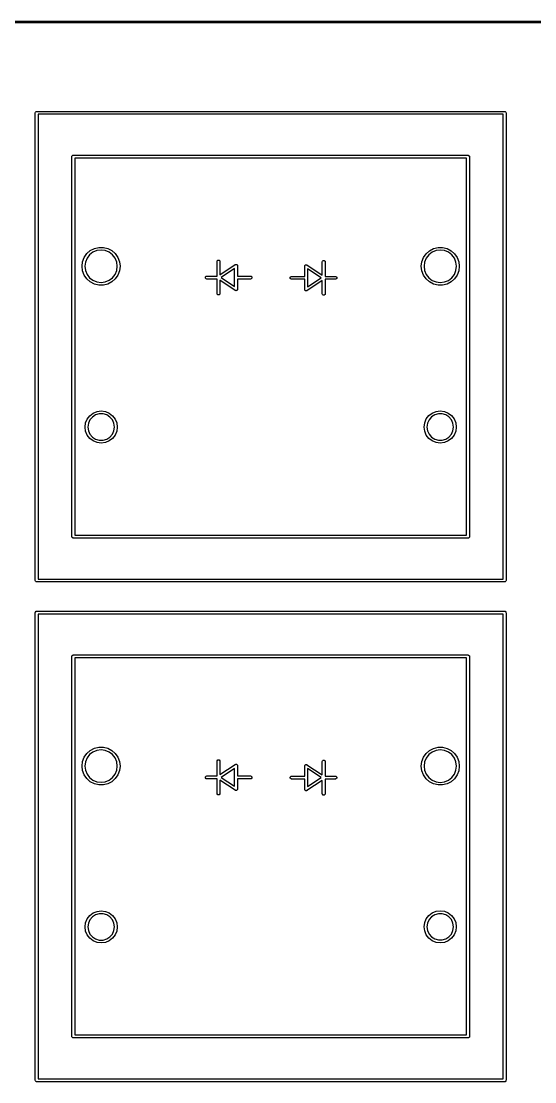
# Model space of a CAD drawing. Extents: x 66 to 221, y -158 to -58.
# Drawn here: x 156.75 to 174.32, y -94.26 to -57.97 of the extents above; entities that cross this region are included whole.
import ezdxf

# ---------------------------------------------------------------- set-up
doc = ezdxf.new("R2010")
doc.units = 0
doc.layers.add('BLACK', color=7, linetype='CONTINUOUS')

msp = doc.modelspace()

# ---------------------------------------------------------------- linework, layer by layer
at = {"layer": 'BLACK', "linetype": 'CONTINUOUS'}
for p, q in [((76, -57.975), (177, -57.975)), ((177, -58.025), (76, -58.025)), ((157.233072, -61.108865), (157.236878, -61.089731)), ((157.233072, -77.108865), (157.233072, -61.108865)), ((157.236878, -61.089731), (157.263938, -61.062671)), ((157.263938, -61.062671), (157.283072, -61.058865)), ((157.283072, -61.058865), (173.283072, -61.058865)), ((157.335805, -61.160639), (157.335805, -77.058865)), ((173.233072, -61.160639), (157.335805, -61.160639)), ((173.233072, -77.058865), (173.233072, -61.160639)), ((173.283072, -61.058865), (173.302206, -61.062671)), ((173.302206, -61.062671), (173.303741, -61.064206)), ((173.303741, -61.064206), (173.304939, -61.064445)), ((173.304939, -61.064445), (173.331999, -61.091505)), ((173.331999, -61.091505), (173.335805, -61.110639)), ((173.335805, -61.110639), (173.335805, -77.110639)), ((158.483072, -62.608865), (158.486878, -62.589731)), ((158.483072, -75.608865), (158.483072, -62.608865)), ((158.486878, -62.589731), (158.513938, -62.562671)), ((158.513938, -62.562671), (158.533072, -62.558865)), ((158.533072, -62.558865), (172.033072, -62.558865)), ((158.585805, -62.660639), (158.585805, -75.558865)), ((171.983072, -62.660639), (158.585805, -62.660639)), ((171.983072, -75.558865), (171.983072, -62.660639)), ((172.033072, -62.558865), (172.052206, -62.562671)), ((172.052206, -62.562671), (172.053741, -62.564206)), ((172.053741, -62.564206), (172.054939, -62.564445)), ((172.054939, -62.564445), (172.081999, -62.591505)), ((172.081999, -62.591505), (172.085805, -62.610639)), ((172.085805, -62.610639), (172.085805, -75.610639)), ((158.907526, -66.056795), (158.99654, -65.927835)), ((158.99654, -65.927835), (159.11383, -65.823925)), ((159.090807, -65.9666), (159.002648, -66.081492)), ((159.205699, -65.878441), (159.090807, -65.9666)), ((159.11383, -65.823925), (159.252579, -65.751104)), ((159.339493, -65.823022), (159.205699, -65.878441)), ((159.252579, -65.751104), (159.404723, -65.713604)), ((159.483072, -65.804119), (159.339493, -65.823022)), ((159.404723, -65.713604), (159.561421, -65.713604)), ((159.626651, -65.823022), (159.483072, -65.804119)), ((159.561421, -65.713604), (159.713565, -65.751104)), ((159.760445, -65.878441), (159.626651, -65.823022)), ((159.713565, -65.751104), (159.852314, -65.823925)), ((159.875337, -65.9666), (159.760445, -65.878441)), ((159.852314, -65.823925), (159.969604, -65.927835)), ((159.963496, -66.081492), (159.875337, -65.9666)), ((159.969604, -65.927835), (160.058618, -66.056795)), ((170.510259, -66.058569), (170.599273, -65.929609)), ((170.599273, -65.929609), (170.716563, -65.825699)), ((170.69354, -65.968374), (170.605381, -66.083266)), ((170.808432, -65.880215), (170.69354, -65.968374)), ((170.716563, -65.825699), (170.855312, -65.752878)), ((170.942226, -65.824796), (170.808432, -65.880215)), ((170.855312, -65.752878), (171.007456, -65.715378)), ((171.085805, -65.805893), (170.942226, -65.824796)), ((171.007456, -65.715378), (171.164154, -65.715378)), ((171.229384, -65.824796), (171.085805, -65.805893)), ((171.164154, -65.715378), (171.316298, -65.752878)), ((171.363178, -65.880215), (171.229384, -65.824796)), ((171.316298, -65.752878), (171.455047, -65.825699)), ((171.47807, -65.968374), (171.363178, -65.880215)), ((171.455047, -65.825699), (171.572337, -65.929609)), ((171.566229, -66.083266), (171.47807, -65.968374)), ((171.572337, -65.929609), (171.661351, -66.058569)), ((158.833072, -66.358865), (158.85196, -66.20331)), ((158.85196, -66.51442), (158.833072, -66.358865)), ((158.85196, -66.20331), (158.907526, -66.056795)), ((158.947229, -66.215286), (158.928326, -66.358865)), ((158.928326, -66.358865), (158.947229, -66.502444)), ((159.002648, -66.081492), (158.947229, -66.215286)), ((160.018915, -66.215286), (159.963496, -66.081492)), ((160.037818, -66.358865), (160.018915, -66.215286)), ((160.018915, -66.502444), (160.037818, -66.358865)), ((160.058618, -66.056795), (160.114184, -66.20331)), ((160.114184, -66.20331), (160.133072, -66.358865)), ((160.133072, -66.358865), (160.114184, -66.51442)), ((163.447893, -66.194974), (163.451699, -66.17584)), ((163.447893, -66.694974), (163.447893, -66.194974)), ((163.451699, -66.17584), (163.478759, -66.14878)), ((163.478759, -66.14878), (163.517027, -66.14878)), ((163.517027, -66.14878), (163.544087, -66.17584)), ((163.544087, -66.17584), (163.547893, -66.194974)), ((163.547893, -66.194974), (163.547893, -66.651547)), ((163.547893, -66.651547), (164.070158, -66.303372)), ((164.070158, -66.303372), (164.076987, -66.300551)), ((164.076987, -66.300551), (164.078759, -66.29878)), ((164.078759, -66.29878), (164.081276, -66.29878)), ((164.081276, -66.29878), (164.088189, -66.295925)), ((164.088189, -66.295925), (164.102464, -66.29878)), ((164.102464, -66.29878), (164.117027, -66.29878)), ((164.117027, -66.29878), (164.120667, -66.30242)), ((164.120667, -66.30242), (164.125715, -66.30343)), ((164.125715, -66.30343), (164.13379, -66.315543)), ((164.13379, -66.315543), (164.144087, -66.32584)), ((164.144087, -66.32584), (164.145546, -66.333177)), ((164.145546, -66.333177), (164.146942, -66.335271)), ((164.146942, -66.335271), (164.146451, -66.337725)), ((164.146451, -66.337725), (164.147893, -66.344974)), ((164.147893, -66.344974), (164.147893, -66.694974)), ((166.44806, -66.354329), (166.449501, -66.34708)), ((166.44806, -66.704329), (166.44806, -66.354329)), ((166.449011, -66.344626), (166.450406, -66.342532)), ((166.449501, -66.34708), (166.449011, -66.344626)), ((166.450406, -66.342532), (166.451866, -66.335195)), ((166.451866, -66.335195), (166.462162, -66.324898)), ((166.462162, -66.324898), (166.470238, -66.312785)), ((166.470238, -66.312785), (166.475285, -66.311775)), ((166.475285, -66.311775), (166.478926, -66.308135)), ((166.478926, -66.308135), (166.493488, -66.308135)), ((166.493488, -66.308135), (166.507763, -66.30528)), ((166.507763, -66.30528), (166.514677, -66.308135)), ((166.514677, -66.308135), (166.517194, -66.308135)), ((166.517194, -66.308135), (166.518964, -66.309905)), ((166.518964, -66.309905), (166.525795, -66.312726)), ((166.525795, -66.312726), (167.04806, -66.660902)), ((167.04806, -66.204329), (167.051866, -66.185195)), ((167.04806, -66.660902), (167.04806, -66.204329)), ((167.051866, -66.185195), (167.078926, -66.158135)), ((167.078926, -66.158135), (167.117194, -66.158135)), ((167.117194, -66.158135), (167.144254, -66.185195)), ((167.144254, -66.185195), (167.14806, -66.204329)), ((167.14806, -66.204329), (167.14806, -66.704329)), ((170.435805, -66.360639), (170.454693, -66.205084)), ((170.454693, -66.516194), (170.435805, -66.360639)), ((170.454693, -66.205084), (170.510259, -66.058569)), ((170.549962, -66.21706), (170.531059, -66.360639)), ((170.531059, -66.360639), (170.549962, -66.504218)), ((170.605381, -66.083266), (170.549962, -66.21706)), ((171.621648, -66.21706), (171.566229, -66.083266)), ((171.640551, -66.360639), (171.621648, -66.21706)), ((171.621648, -66.504218), (171.640551, -66.360639)), ((171.661351, -66.058569), (171.716917, -66.205084)), ((171.716917, -66.205084), (171.735805, -66.360639)), ((171.735805, -66.360639), (171.716917, -66.516194)), ((158.907526, -66.660935), (158.85196, -66.51442)), ((158.99654, -66.789895), (158.907526, -66.660935)), ((158.947229, -66.502444), (159.002648, -66.636238)), ((159.002648, -66.636238), (159.090807, -66.75113)), ((159.090807, -66.75113), (159.205699, -66.839289)), ((159.760445, -66.839289), (159.875337, -66.75113)), ((159.875337, -66.75113), (159.963496, -66.636238)), ((159.963496, -66.636238), (160.018915, -66.502444)), ((160.058618, -66.660935), (159.969604, -66.789895)), ((160.114184, -66.51442), (160.058618, -66.660935)), ((163.051699, -66.72584), (163.078759, -66.69878)), ((163.051699, -66.764108), (163.051699, -66.72584)), ((163.078759, -66.791168), (163.051699, -66.764108)), ((163.078759, -66.69878), (163.097893, -66.694974)), ((163.097893, -66.694974), (163.447893, -66.694974)), ((164.047893, -66.4384), (163.588032, -66.744974)), ((163.588032, -66.744974), (164.047893, -67.051547)), ((164.047893, -67.051547), (164.047893, -66.4384)), ((164.147893, -66.694974), (164.597893, -66.694974)), ((164.597893, -66.694974), (164.617027, -66.69878)), ((164.617027, -66.69878), (164.644087, -66.72584)), ((164.644087, -66.764108), (164.617027, -66.791168)), ((164.644087, -66.72584), (164.644087, -66.764108)), ((165.951866, -66.735195), (165.978926, -66.708135)), ((165.951866, -66.773463), (165.951866, -66.735195)), ((165.978926, -66.708135), (165.99806, -66.704329)), ((165.99806, -66.704329), (166.44806, -66.704329)), ((167.007921, -66.754329), (166.54806, -66.447755)), ((166.54806, -66.447755), (166.54806, -67.060902)), ((166.54806, -67.060902), (167.007921, -66.754329)), ((167.14806, -66.704329), (167.49806, -66.704329)), ((167.49806, -66.704329), (167.517194, -66.708135)), ((167.517194, -66.708135), (167.544254, -66.735195)), ((167.544254, -66.735195), (167.544254, -66.773463)), ((170.510259, -66.662709), (170.454693, -66.516194)), ((170.599273, -66.791669), (170.510259, -66.662709)), ((170.549962, -66.504218), (170.605381, -66.638012)), ((170.605381, -66.638012), (170.69354, -66.752904)), ((170.69354, -66.752904), (170.808432, -66.841063)), ((171.363178, -66.841063), (171.47807, -66.752904)), ((171.47807, -66.752904), (171.566229, -66.638012)), ((171.566229, -66.638012), (171.621648, -66.504218)), ((171.661351, -66.662709), (171.572337, -66.791669)), ((171.716917, -66.516194), (171.661351, -66.662709)), ((159.11383, -66.893805), (158.99654, -66.789895)), ((159.252579, -66.966626), (159.11383, -66.893805)), ((159.205699, -66.839289), (159.339493, -66.894708)), ((159.404723, -67.004126), (159.252579, -66.966626)), ((159.339493, -66.894708), (159.483072, -66.913611)), ((159.561421, -67.004126), (159.404723, -67.004126)), ((159.483072, -66.913611), (159.626651, -66.894708)), ((159.713565, -66.966626), (159.561421, -67.004126)), ((159.626651, -66.894708), (159.760445, -66.839289)), ((159.852314, -66.893805), (159.713565, -66.966626)), ((159.969604, -66.789895), (159.852314, -66.893805)), ((163.097893, -66.794974), (163.078759, -66.791168)), ((163.447893, -66.794974), (163.097893, -66.794974)), ((163.447893, -67.294974), (163.447893, -66.794974)), ((164.070158, -67.186576), (163.547893, -66.8384)), ((163.547893, -66.8384), (163.547893, -67.294974)), ((164.597893, -66.794974), (164.147893, -66.794974)), ((164.147893, -66.794974), (164.147893, -67.144974)), ((164.617027, -66.791168), (164.597893, -66.794974)), ((165.978926, -66.800523), (165.951866, -66.773463)), ((165.99806, -66.804329), (165.978926, -66.800523)), ((166.44806, -66.804329), (165.99806, -66.804329)), ((166.44806, -67.154329), (166.44806, -66.804329)), ((167.04806, -66.847755), (166.525795, -67.195932)), ((167.04806, -67.304329), (167.04806, -66.847755)), ((167.49806, -66.804329), (167.14806, -66.804329)), ((167.14806, -66.804329), (167.14806, -67.304329)), ((167.517194, -66.800523), (167.49806, -66.804329)), ((167.544254, -66.773463), (167.517194, -66.800523)), ((170.716563, -66.895579), (170.599273, -66.791669)), ((170.855312, -66.9684), (170.716563, -66.895579)), ((170.808432, -66.841063), (170.942226, -66.896482)), ((171.007456, -67.0059), (170.855312, -66.9684)), ((170.942226, -66.896482), (171.085805, -66.915385)), ((171.164154, -67.0059), (171.007456, -67.0059)), ((171.085805, -66.915385), (171.229384, -66.896482)), ((171.316298, -66.9684), (171.164154, -67.0059)), ((171.229384, -66.896482), (171.363178, -66.841063)), ((171.455047, -66.895579), (171.316298, -66.9684)), ((171.572337, -66.791669), (171.455047, -66.895579)), ((163.451699, -67.314108), (163.447893, -67.294974)), ((163.478759, -67.341168), (163.451699, -67.314108)), ((163.517027, -67.341168), (163.478759, -67.341168)), ((163.544087, -67.314108), (163.517027, -67.341168)), ((163.547893, -67.294974), (163.544087, -67.314108)), ((164.076987, -67.189396), (164.070158, -67.186576)), ((164.078759, -67.191168), (164.076987, -67.189396)), ((164.081276, -67.191168), (164.078759, -67.191168)), ((164.088189, -67.194023), (164.081276, -67.191168)), ((164.102464, -67.191168), (164.088189, -67.194023)), ((164.117027, -67.191168), (164.102464, -67.191168)), ((164.120667, -67.187527), (164.117027, -67.191168)), ((164.125715, -67.186518), (164.120667, -67.187527)), ((164.13379, -67.174404), (164.125715, -67.186518)), ((164.144087, -67.164108), (164.13379, -67.174404)), ((164.145546, -67.15677), (164.144087, -67.164108)), ((164.146942, -67.154677), (164.145546, -67.15677)), ((164.147893, -67.144974), (164.146451, -67.152222)), ((164.146451, -67.152222), (164.146942, -67.154677)), ((166.449501, -67.161577), (166.44806, -67.154329)), ((166.449011, -67.164032), (166.449501, -67.161577)), ((166.450406, -67.166125), (166.449011, -67.164032)), ((166.451866, -67.173463), (166.450406, -67.166125)), ((166.462162, -67.183759), (166.451866, -67.173463)), ((166.470238, -67.195873), (166.462162, -67.183759)), ((166.475285, -67.196882), (166.470238, -67.195873)), ((166.478926, -67.200523), (166.475285, -67.196882)), ((166.493488, -67.200523), (166.478926, -67.200523)), ((166.507763, -67.203378), (166.493488, -67.200523)), ((166.514677, -67.200523), (166.507763, -67.203378)), ((166.517194, -67.200523), (166.514677, -67.200523)), ((166.518964, -67.198752), (166.517194, -67.200523)), ((166.525795, -67.195932), (166.518964, -67.198752)), ((167.051866, -67.323463), (167.04806, -67.304329)), ((167.078926, -67.350523), (167.051866, -67.323463)), ((167.117194, -67.350523), (167.078926, -67.350523)), ((167.144254, -67.323463), (167.117194, -67.350523)), ((167.14806, -67.304329), (167.144254, -67.323463)), ((159.009491, -71.585639), (159.096896, -71.47173)), ((159.096896, -71.47173), (159.210805, -71.384325)), ((159.296946, -71.447096), (159.188088, -71.517055)), ((159.210805, -71.384325), (159.343455, -71.32938)), ((159.421105, -71.410639), (159.296946, -71.447096)), ((159.343455, -71.32938), (159.485805, -71.310639)), ((159.550505, -71.410639), (159.421105, -71.410639)), ((159.485805, -71.310639), (159.628155, -71.32938)), ((159.674664, -71.447096), (159.550505, -71.410639)), ((159.628155, -71.32938), (159.760805, -71.384325)), ((159.783522, -71.517055), (159.674664, -71.447096)), ((159.760805, -71.384325), (159.874714, -71.47173)), ((159.874714, -71.47173), (159.962119, -71.585639)), ((170.606758, -71.583865), (170.694163, -71.469956)), ((170.694163, -71.469956), (170.808072, -71.382551)), ((170.894213, -71.445322), (170.785355, -71.515281)), ((170.808072, -71.382551), (170.940722, -71.327606)), ((171.018372, -71.408865), (170.894213, -71.445322)), ((170.940722, -71.327606), (171.083072, -71.308865)), ((171.147772, -71.408865), (171.018372, -71.408865)), ((171.083072, -71.308865), (171.225422, -71.327606)), ((171.271931, -71.445322), (171.147772, -71.408865)), ((171.225422, -71.327606), (171.358072, -71.382551)), ((171.380789, -71.515281), (171.271931, -71.445322)), ((171.358072, -71.382551), (171.471981, -71.469956)), ((171.471981, -71.469956), (171.559386, -71.583865)), ((158.935805, -71.860639), (158.954546, -71.718289)), ((158.954546, -71.718289), (159.009491, -71.585639)), ((159.049594, -71.732556), (159.031178, -71.860639)), ((159.103348, -71.614849), (159.049594, -71.732556)), ((159.188088, -71.517055), (159.103348, -71.614849)), ((159.868262, -71.614849), (159.783522, -71.517055)), ((159.922016, -71.732556), (159.868262, -71.614849)), ((159.940432, -71.860639), (159.922016, -71.732556)), ((159.962119, -71.585639), (160.017064, -71.718289)), ((160.017064, -71.718289), (160.035805, -71.860639)), ((170.533072, -71.858865), (170.551813, -71.716515)), ((170.551813, -71.716515), (170.606758, -71.583865)), ((170.646861, -71.730782), (170.628445, -71.858865)), ((170.700615, -71.613075), (170.646861, -71.730782)), ((170.785355, -71.515281), (170.700615, -71.613075)), ((171.465529, -71.613075), (171.380789, -71.515281)), ((171.519283, -71.730782), (171.465529, -71.613075)), ((171.537699, -71.858865), (171.519283, -71.730782)), ((171.559386, -71.583865), (171.614331, -71.716515)), ((171.614331, -71.716515), (171.633072, -71.858865)), ((158.954546, -72.002989), (158.935805, -71.860639)), ((159.009491, -72.135639), (158.954546, -72.002989)), ((159.096896, -72.249548), (159.009491, -72.135639)), ((159.031178, -71.860639), (159.049594, -71.988722)), ((159.049594, -71.988722), (159.103348, -72.106429)), ((159.103348, -72.106429), (159.188088, -72.204223)), ((159.188088, -72.204223), (159.296946, -72.274182)), ((159.674664, -72.274182), (159.783522, -72.204223)), ((159.783522, -72.204223), (159.868262, -72.106429)), ((159.868262, -72.106429), (159.922016, -71.988722)), ((159.962119, -72.135639), (159.874714, -72.249548)), ((159.922016, -71.988722), (159.940432, -71.860639)), ((160.017064, -72.002989), (159.962119, -72.135639)), ((160.035805, -71.860639), (160.017064, -72.002989)), ((170.551813, -72.001215), (170.533072, -71.858865)), ((170.606758, -72.133865), (170.551813, -72.001215)), ((170.694163, -72.247774), (170.606758, -72.133865)), ((170.628445, -71.858865), (170.646861, -71.986948)), ((170.646861, -71.986948), (170.700615, -72.104655)), ((170.700615, -72.104655), (170.785355, -72.202449)), ((170.785355, -72.202449), (170.894213, -72.272408)), ((171.271931, -72.272408), (171.380789, -72.202449)), ((171.380789, -72.202449), (171.465529, -72.104655)), ((171.465529, -72.104655), (171.519283, -71.986948)), ((171.559386, -72.133865), (171.471981, -72.247774)), ((171.519283, -71.986948), (171.537699, -71.858865)), ((171.614331, -72.001215), (171.559386, -72.133865)), ((171.633072, -71.858865), (171.614331, -72.001215)), ((159.210805, -72.336953), (159.096896, -72.249548)), ((159.343455, -72.391898), (159.210805, -72.336953)), ((159.296946, -72.274182), (159.421105, -72.310639)), ((159.485805, -72.410639), (159.343455, -72.391898)), ((159.421105, -72.310639), (159.550505, -72.310639)), ((159.628155, -72.391898), (159.485805, -72.410639)), ((159.550505, -72.310639), (159.674664, -72.274182)), ((159.760805, -72.336953), (159.628155, -72.391898)), ((159.874714, -72.249548), (159.760805, -72.336953)), ((170.808072, -72.335179), (170.694163, -72.247774)), ((170.940722, -72.390124), (170.808072, -72.335179)), ((170.894213, -72.272408), (171.018372, -72.308865)), ((171.083072, -72.408865), (170.940722, -72.390124)), ((171.018372, -72.308865), (171.147772, -72.308865)), ((171.225422, -72.390124), (171.083072, -72.408865)), ((171.147772, -72.308865), (171.271931, -72.272408)), ((171.358072, -72.335179), (171.225422, -72.390124)), ((171.471981, -72.247774), (171.358072, -72.335179)), ((158.486878, -75.627999), (158.483072, -75.608865)), ((158.513938, -75.655059), (158.486878, -75.627999)), ((158.515135, -75.655297), (158.513938, -75.655059)), ((158.516671, -75.656833), (158.515135, -75.655297)), ((158.535805, -75.660639), (158.516671, -75.656833)), ((172.035805, -75.660639), (158.535805, -75.660639)), ((158.585805, -75.558865), (171.983072, -75.558865)), ((172.054939, -75.656833), (172.035805, -75.660639)), ((172.081999, -75.629773), (172.054939, -75.656833)), ((172.085805, -75.610639), (172.081999, -75.629773)), ((157.236878, -77.127999), (157.233072, -77.108865)), ((157.263938, -77.155059), (157.236878, -77.127999)), ((157.265135, -77.155297), (157.263938, -77.155059)), ((157.266671, -77.156833), (157.265135, -77.155297)), ((157.285805, -77.160639), (157.266671, -77.156833)), ((173.285805, -77.160639), (157.285805, -77.160639)), ((157.335805, -77.058865), (173.233072, -77.058865)), ((173.304939, -77.156833), (173.285805, -77.160639)), ((173.331999, -77.129773), (173.304939, -77.156833)), ((173.335805, -77.110639), (173.331999, -77.129773)), ((157.233072, -78.208865), (157.236878, -78.189731)), ((157.233072, -94.208865), (157.233072, -78.208865)), ((157.236878, -78.189731), (157.263938, -78.162671)), ((157.263938, -78.162671), (157.283072, -78.158865)), ((157.283072, -78.158865), (173.283072, -78.158865)), ((157.335805, -78.260639), (157.335805, -94.158865)), ((173.233072, -78.260639), (157.335805, -78.260639)), ((173.233072, -94.158865), (173.233072, -78.260639)), ((173.283072, -78.158865), (173.302206, -78.162671)), ((173.302206, -78.162671), (173.303741, -78.164206)), ((173.303741, -78.164206), (173.304939, -78.164445)), ((173.304939, -78.164445), (173.331999, -78.191505)), ((173.331999, -78.191505), (173.335805, -78.210639)), ((173.335805, -78.210639), (173.335805, -94.210639)), ((158.483072, -79.708865), (158.486878, -79.689731)), ((158.483072, -92.708865), (158.483072, -79.708865)), ((158.486878, -79.689731), (158.513938, -79.662671)), ((158.513938, -79.662671), (158.533072, -79.658865)), ((158.533072, -79.658865), (172.033072, -79.658865)), ((158.585805, -79.760639), (158.585805, -92.658865)), ((171.983072, -79.760639), (158.585805, -79.760639)), ((171.983072, -92.658865), (171.983072, -79.760639)), ((172.033072, -79.658865), (172.052206, -79.662671)), ((172.052206, -79.662671), (172.053741, -79.664206)), ((172.053741, -79.664206), (172.054939, -79.664445)), ((172.054939, -79.664445), (172.081999, -79.691505)), ((172.081999, -79.691505), (172.085805, -79.710639)), ((172.085805, -79.710639), (172.085805, -92.710639)), ((158.907526, -83.156795), (158.99654, -83.027835)), ((158.99654, -83.027835), (159.11383, -82.923925)), ((159.090807, -83.0666), (159.002648, -83.181492)), ((159.205699, -82.978441), (159.090807, -83.0666)), ((159.11383, -82.923925), (159.252579, -82.851104)), ((159.339493, -82.923022), (159.205699, -82.978441)), ((159.252579, -82.851104), (159.404723, -82.813604)), ((159.483072, -82.904119), (159.339493, -82.923022)), ((159.404723, -82.813604), (159.561421, -82.813604)), ((159.626651, -82.923022), (159.483072, -82.904119)), ((159.561421, -82.813604), (159.713565, -82.851104)), ((159.760445, -82.978441), (159.626651, -82.923022)), ((159.713565, -82.851104), (159.852314, -82.923925)), ((159.875337, -83.0666), (159.760445, -82.978441)), ((159.852314, -82.923925), (159.969604, -83.027835)), ((159.963496, -83.181492), (159.875337, -83.0666)), ((159.969604, -83.027835), (160.058618, -83.156795)), ((170.510259, -83.158569), (170.599273, -83.029609)), ((170.599273, -83.029609), (170.716563, -82.925699)), ((170.69354, -83.068374), (170.605381, -83.183266)), ((170.808432, -82.980215), (170.69354, -83.068374)), ((170.716563, -82.925699), (170.855312, -82.852878)), ((170.942226, -82.924796), (170.808432, -82.980215)), ((170.855312, -82.852878), (171.007456, -82.815378)), ((171.085805, -82.905893), (170.942226, -82.924796)), ((171.007456, -82.815378), (171.164154, -82.815378)), ((171.229384, -82.924796), (171.085805, -82.905893)), ((171.164154, -82.815378), (171.316298, -82.852878)), ((171.363178, -82.980215), (171.229384, -82.924796)), ((171.316298, -82.852878), (171.455047, -82.925699)), ((171.47807, -83.068374), (171.363178, -82.980215)), ((171.455047, -82.925699), (171.572337, -83.029609)), ((171.566229, -83.183266), (171.47807, -83.068374)), ((171.572337, -83.029609), (171.661351, -83.158569)), ((158.833072, -83.458865), (158.85196, -83.30331)), ((158.85196, -83.30331), (158.907526, -83.156795)), ((158.947229, -83.315286), (158.928326, -83.458865)), ((159.002648, -83.181492), (158.947229, -83.315286)), ((160.018915, -83.315286), (159.963496, -83.181492)), ((160.037818, -83.458865), (160.018915, -83.315286)), ((160.058618, -83.156795), (160.114184, -83.30331)), ((160.114184, -83.30331), (160.133072, -83.458865)), ((163.447893, -83.294974), (163.451699, -83.27584)), ((163.447893, -83.794974), (163.447893, -83.294974)), ((163.451699, -83.27584), (163.478759, -83.24878)), ((163.478759, -83.24878), (163.517027, -83.24878)), ((163.517027, -83.24878), (163.544087, -83.27584)), ((163.544087, -83.27584), (163.547893, -83.294974)), ((163.547893, -83.294974), (163.547893, -83.751547)), ((163.547893, -83.751547), (164.070158, -83.403372)), ((164.070158, -83.403372), (164.076987, -83.400551)), ((164.076987, -83.400551), (164.078759, -83.39878)), ((164.078759, -83.39878), (164.081276, -83.39878)), ((164.081276, -83.39878), (164.088189, -83.395925)), ((164.088189, -83.395925), (164.102464, -83.39878)), ((164.102464, -83.39878), (164.117027, -83.39878)), ((164.117027, -83.39878), (164.120667, -83.40242)), ((164.120667, -83.40242), (164.125715, -83.40343)), ((164.125715, -83.40343), (164.13379, -83.415543)), ((164.13379, -83.415543), (164.144087, -83.42584)), ((164.144087, -83.42584), (164.145546, -83.433177)), ((164.145546, -83.433177), (164.146942, -83.435271)), ((164.146942, -83.435271), (164.146451, -83.437725)), ((164.146451, -83.437725), (164.147893, -83.444974)), ((164.147893, -83.444974), (164.147893, -83.794974)), ((166.44806, -83.454329), (166.449501, -83.44708)), ((166.44806, -83.804329), (166.44806, -83.454329)), ((166.449011, -83.444626), (166.450406, -83.442532)), ((166.449501, -83.44708), (166.449011, -83.444626)), ((166.450406, -83.442532), (166.451866, -83.435195)), ((166.451866, -83.435195), (166.462162, -83.424898)), ((166.462162, -83.424898), (166.470238, -83.412785)), ((166.470238, -83.412785), (166.475285, -83.411775)), ((166.475285, -83.411775), (166.478926, -83.408135)), ((166.478926, -83.408135), (166.493488, -83.408135)), ((166.493488, -83.408135), (166.507763, -83.40528)), ((166.507763, -83.40528), (166.514677, -83.408135)), ((166.514677, -83.408135), (166.517194, -83.408135)), ((166.517194, -83.408135), (166.518964, -83.409905)), ((166.518964, -83.409905), (166.525795, -83.412726)), ((166.525795, -83.412726), (167.04806, -83.760902)), ((167.04806, -83.304329), (167.051866, -83.285195)), ((167.04806, -83.760902), (167.04806, -83.304329)), ((167.051866, -83.285195), (167.078926, -83.258135)), ((167.078926, -83.258135), (167.117194, -83.258135)), ((167.117194, -83.258135), (167.144254, -83.285195)), ((167.144254, -83.285195), (167.14806, -83.304329)), ((167.14806, -83.304329), (167.14806, -83.804329)), ((170.435805, -83.460639), (170.454693, -83.305084)), ((170.454693, -83.305084), (170.510259, -83.158569)), ((170.549962, -83.31706), (170.531059, -83.460639)), ((170.605381, -83.183266), (170.549962, -83.31706)), ((171.621648, -83.31706), (171.566229, -83.183266)), ((171.640551, -83.460639), (171.621648, -83.31706)), ((171.661351, -83.158569), (171.716917, -83.305084)), ((171.716917, -83.305084), (171.735805, -83.460639)), ((158.85196, -83.61442), (158.833072, -83.458865)), ((158.907526, -83.760935), (158.85196, -83.61442)), ((158.99654, -83.889895), (158.907526, -83.760935)), ((158.928326, -83.458865), (158.947229, -83.602444)), ((158.947229, -83.602444), (159.002648, -83.736238)), ((159.002648, -83.736238), (159.090807, -83.85113)), ((159.875337, -83.85113), (159.963496, -83.736238)), ((159.963496, -83.736238), (160.018915, -83.602444)), ((160.058618, -83.760935), (159.969604, -83.889895)), ((160.018915, -83.602444), (160.037818, -83.458865)), ((160.114184, -83.61442), (160.058618, -83.760935)), ((160.133072, -83.458865), (160.114184, -83.61442)), ((163.051699, -83.82584), (163.078759, -83.79878)), ((163.078759, -83.79878), (163.097893, -83.794974)), ((163.097893, -83.794974), (163.447893, -83.794974)), ((164.047893, -83.5384), (163.588032, -83.844974)), ((164.047893, -84.151547), (164.047893, -83.5384)), ((164.147893, -83.794974), (164.597893, -83.794974)), ((164.597893, -83.794974), (164.617027, -83.79878)), ((164.617027, -83.79878), (164.644087, -83.82584)), ((165.951866, -83.835195), (165.978926, -83.808135)), ((165.978926, -83.808135), (165.99806, -83.804329)), ((165.99806, -83.804329), (166.44806, -83.804329)), ((167.007921, -83.854329), (166.54806, -83.547755)), ((166.54806, -83.547755), (166.54806, -84.160902)), ((167.14806, -83.804329), (167.49806, -83.804329)), ((167.49806, -83.804329), (167.517194, -83.808135)), ((167.517194, -83.808135), (167.544254, -83.835195)), ((170.454693, -83.616194), (170.435805, -83.460639)), ((170.510259, -83.762709), (170.454693, -83.616194)), ((170.599273, -83.891669), (170.510259, -83.762709)), ((170.531059, -83.460639), (170.549962, -83.604218)), ((170.549962, -83.604218), (170.605381, -83.738012)), ((170.605381, -83.738012), (170.69354, -83.852904)), ((171.47807, -83.852904), (171.566229, -83.738012)), ((171.566229, -83.738012), (171.621648, -83.604218)), ((171.661351, -83.762709), (171.572337, -83.891669)), ((171.621648, -83.604218), (171.640551, -83.460639)), ((171.716917, -83.616194), (171.661351, -83.762709)), ((171.735805, -83.460639), (171.716917, -83.616194)), ((159.11383, -83.993805), (158.99654, -83.889895)), ((159.090807, -83.85113), (159.205699, -83.939289)), ((159.252579, -84.066626), (159.11383, -83.993805)), ((159.205699, -83.939289), (159.339493, -83.994708)), ((159.404723, -84.104126), (159.252579, -84.066626)), ((159.339493, -83.994708), (159.483072, -84.013611)), ((159.561421, -84.104126), (159.404723, -84.104126)), ((159.483072, -84.013611), (159.626651, -83.994708)), ((159.713565, -84.066626), (159.561421, -84.104126)), ((159.626651, -83.994708), (159.760445, -83.939289)), ((159.852314, -83.993805), (159.713565, -84.066626)), ((159.760445, -83.939289), (159.875337, -83.85113)), ((159.969604, -83.889895), (159.852314, -83.993805)), ((163.051699, -83.864108), (163.051699, -83.82584)), ((163.078759, -83.891168), (163.051699, -83.864108)), ((163.097893, -83.894974), (163.078759, -83.891168)), ((163.447893, -83.894974), (163.097893, -83.894974)), ((163.447893, -84.394974), (163.447893, -83.894974)), ((164.070158, -84.286576), (163.547893, -83.9384)), ((163.547893, -83.9384), (163.547893, -84.394974)), ((163.588032, -83.844974), (164.047893, -84.151547)), ((164.597893, -83.894974), (164.147893, -83.894974)), ((164.147893, -83.894974), (164.147893, -84.244974)), ((164.617027, -83.891168), (164.597893, -83.894974)), ((164.644087, -83.864108), (164.617027, -83.891168)), ((164.644087, -83.82584), (164.644087, -83.864108)), ((165.951866, -83.873463), (165.951866, -83.835195)), ((165.978926, -83.900523), (165.951866, -83.873463)), ((165.99806, -83.904329), (165.978926, -83.900523)), ((166.44806, -83.904329), (165.99806, -83.904329)), ((166.44806, -84.254329), (166.44806, -83.904329)), ((167.04806, -83.947755), (166.525795, -84.295932)), ((166.54806, -84.160902), (167.007921, -83.854329)), ((167.04806, -84.404329), (167.04806, -83.947755)), ((167.49806, -83.904329), (167.14806, -83.904329)), ((167.14806, -83.904329), (167.14806, -84.404329)), ((167.517194, -83.900523), (167.49806, -83.904329)), ((167.544254, -83.873463), (167.517194, -83.900523)), ((167.544254, -83.835195), (167.544254, -83.873463)), ((170.716563, -83.995579), (170.599273, -83.891669)), ((170.69354, -83.852904), (170.808432, -83.941063)), ((170.855312, -84.0684), (170.716563, -83.995579)), ((170.808432, -83.941063), (170.942226, -83.996482)), ((171.007456, -84.1059), (170.855312, -84.0684)), ((170.942226, -83.996482), (171.085805, -84.015385)), ((171.164154, -84.1059), (171.007456, -84.1059)), ((171.085805, -84.015385), (171.229384, -83.996482)), ((171.316298, -84.0684), (171.164154, -84.1059)), ((171.229384, -83.996482), (171.363178, -83.941063)), ((171.455047, -83.995579), (171.316298, -84.0684)), ((171.363178, -83.941063), (171.47807, -83.852904)), ((171.572337, -83.891669), (171.455047, -83.995579)), ((163.451699, -84.414108), (163.447893, -84.394974)), ((163.478759, -84.441168), (163.451699, -84.414108)), ((163.517027, -84.441168), (163.478759, -84.441168)), ((163.544087, -84.414108), (163.517027, -84.441168)), ((163.547893, -84.394974), (163.544087, -84.414108)), ((164.076987, -84.289396), (164.070158, -84.286576)), ((164.078759, -84.291168), (164.076987, -84.289396)), ((164.081276, -84.291168), (164.078759, -84.291168)), ((164.088189, -84.294023), (164.081276, -84.291168)), ((164.102464, -84.291168), (164.088189, -84.294023)), ((164.117027, -84.291168), (164.102464, -84.291168)), ((164.120667, -84.287527), (164.117027, -84.291168)), ((164.125715, -84.286518), (164.120667, -84.287527)), ((164.13379, -84.274404), (164.125715, -84.286518)), ((164.144087, -84.264108), (164.13379, -84.274404)), ((164.145546, -84.25677), (164.144087, -84.264108)), ((164.146942, -84.254677), (164.145546, -84.25677)), ((164.147893, -84.244974), (164.146451, -84.252222)), ((164.146451, -84.252222), (164.146942, -84.254677)), ((166.449501, -84.261577), (166.44806, -84.254329)), ((166.449011, -84.264032), (166.449501, -84.261577)), ((166.450406, -84.266125), (166.449011, -84.264032)), ((166.451866, -84.273463), (166.450406, -84.266125)), ((166.462162, -84.283759), (166.451866, -84.273463)), ((166.470238, -84.295873), (166.462162, -84.283759)), ((166.475285, -84.296882), (166.470238, -84.295873)), ((166.478926, -84.300523), (166.475285, -84.296882)), ((166.493488, -84.300523), (166.478926, -84.300523)), ((166.507763, -84.303378), (166.493488, -84.300523)), ((166.514677, -84.300523), (166.507763, -84.303378)), ((166.517194, -84.300523), (166.514677, -84.300523)), ((166.518964, -84.298752), (166.517194, -84.300523)), ((166.525795, -84.295932), (166.518964, -84.298752)), ((167.051866, -84.423463), (167.04806, -84.404329)), ((167.078926, -84.450523), (167.051866, -84.423463)), ((167.117194, -84.450523), (167.078926, -84.450523)), ((167.144254, -84.423463), (167.117194, -84.450523)), ((167.14806, -84.404329), (167.144254, -84.423463)), ((159.096896, -88.57173), (159.210805, -88.484325)), ((159.210805, -88.484325), (159.343455, -88.42938)), ((159.421105, -88.510639), (159.296946, -88.547096)), ((159.343455, -88.42938), (159.485805, -88.410639)), ((159.550505, -88.510639), (159.421105, -88.510639)), ((159.485805, -88.410639), (159.628155, -88.42938)), ((159.674664, -88.547096), (159.550505, -88.510639)), ((159.628155, -88.42938), (159.760805, -88.484325)), ((159.760805, -88.484325), (159.874714, -88.57173)), ((170.694163, -88.569956), (170.808072, -88.482551)), ((170.808072, -88.482551), (170.940722, -88.427606)), ((171.018372, -88.508865), (170.894213, -88.545322)), ((170.940722, -88.427606), (171.083072, -88.408865)), ((171.147772, -88.508865), (171.018372, -88.508865)), ((171.083072, -88.408865), (171.225422, -88.427606)), ((171.271931, -88.545322), (171.147772, -88.508865)), ((171.225422, -88.427606), (171.358072, -88.482551)), ((171.358072, -88.482551), (171.471981, -88.569956)), ((158.935805, -88.960639), (158.954546, -88.818289)), ((158.954546, -88.818289), (159.009491, -88.685639)), ((159.009491, -88.685639), (159.096896, -88.57173)), ((159.049594, -88.832556), (159.031178, -88.960639)), ((159.103348, -88.714849), (159.049594, -88.832556)), ((159.188088, -88.617055), (159.103348, -88.714849)), ((159.296946, -88.547096), (159.188088, -88.617055)), ((159.783522, -88.617055), (159.674664, -88.547096)), ((159.868262, -88.714849), (159.783522, -88.617055)), ((159.922016, -88.832556), (159.868262, -88.714849)), ((159.874714, -88.57173), (159.962119, -88.685639)), ((159.940432, -88.960639), (159.922016, -88.832556)), ((159.962119, -88.685639), (160.017064, -88.818289)), ((160.017064, -88.818289), (160.035805, -88.960639)), ((170.533072, -88.958865), (170.551813, -88.816515)), ((170.551813, -88.816515), (170.606758, -88.683865)), ((170.606758, -88.683865), (170.694163, -88.569956)), ((170.646861, -88.830782), (170.628445, -88.958865)), ((170.700615, -88.713075), (170.646861, -88.830782)), ((170.785355, -88.615281), (170.700615, -88.713075)), ((170.894213, -88.545322), (170.785355, -88.615281)), ((171.380789, -88.615281), (171.271931, -88.545322)), ((171.465529, -88.713075), (171.380789, -88.615281)), ((171.519283, -88.830782), (171.465529, -88.713075)), ((171.471981, -88.569956), (171.559386, -88.683865)), ((171.537699, -88.958865), (171.519283, -88.830782)), ((171.559386, -88.683865), (171.614331, -88.816515)), ((171.614331, -88.816515), (171.633072, -88.958865)), ((158.954546, -89.102989), (158.935805, -88.960639)), ((159.009491, -89.235639), (158.954546, -89.102989)), ((159.096896, -89.349548), (159.009491, -89.235639)), ((159.031178, -88.960639), (159.049594, -89.088722)), ((159.049594, -89.088722), (159.103348, -89.206429)), ((159.103348, -89.206429), (159.188088, -89.304223)), ((159.783522, -89.304223), (159.868262, -89.206429)), ((159.868262, -89.206429), (159.922016, -89.088722)), ((159.962119, -89.235639), (159.874714, -89.349548)), ((159.922016, -89.088722), (159.940432, -88.960639)), ((160.017064, -89.102989), (159.962119, -89.235639)), ((160.035805, -88.960639), (160.017064, -89.102989)), ((170.551813, -89.101215), (170.533072, -88.958865)), ((170.606758, -89.233865), (170.551813, -89.101215)), ((170.694163, -89.347774), (170.606758, -89.233865)), ((170.628445, -88.958865), (170.646861, -89.086948)), ((170.646861, -89.086948), (170.700615, -89.204655)), ((170.700615, -89.204655), (170.785355, -89.302449)), ((171.380789, -89.302449), (171.465529, -89.204655)), ((171.465529, -89.204655), (171.519283, -89.086948)), ((171.559386, -89.233865), (171.471981, -89.347774)), ((171.519283, -89.086948), (171.537699, -88.958865)), ((171.614331, -89.101215), (171.559386, -89.233865)), ((171.633072, -88.958865), (171.614331, -89.101215)), ((159.210805, -89.436953), (159.096896, -89.349548)), ((159.188088, -89.304223), (159.296946, -89.374182)), ((159.343455, -89.491898), (159.210805, -89.436953)), ((159.296946, -89.374182), (159.421105, -89.410639)), ((159.485805, -89.510639), (159.343455, -89.491898)), ((159.421105, -89.410639), (159.550505, -89.410639)), ((159.628155, -89.491898), (159.485805, -89.510639)), ((159.550505, -89.410639), (159.674664, -89.374182)), ((159.760805, -89.436953), (159.628155, -89.491898)), ((159.674664, -89.374182), (159.783522, -89.304223)), ((159.874714, -89.349548), (159.760805, -89.436953)), ((170.808072, -89.435179), (170.694163, -89.347774)), ((170.785355, -89.302449), (170.894213, -89.372408)), ((170.940722, -89.490124), (170.808072, -89.435179)), ((170.894213, -89.372408), (171.018372, -89.408865)), ((171.083072, -89.508865), (170.940722, -89.490124)), ((171.018372, -89.408865), (171.147772, -89.408865)), ((171.225422, -89.490124), (171.083072, -89.508865)), ((171.147772, -89.408865), (171.271931, -89.372408)), ((171.358072, -89.435179), (171.225422, -89.490124)), ((171.271931, -89.372408), (171.380789, -89.302449)), ((171.471981, -89.347774), (171.358072, -89.435179)), ((158.486878, -92.727999), (158.483072, -92.708865)), ((158.513938, -92.755059), (158.486878, -92.727999)), ((158.515135, -92.755297), (158.513938, -92.755059)), ((158.516671, -92.756833), (158.515135, -92.755297)), ((158.535805, -92.760639), (158.516671, -92.756833)), ((172.035805, -92.760639), (158.535805, -92.760639)), ((158.585805, -92.658865), (171.983072, -92.658865)), ((172.054939, -92.756833), (172.035805, -92.760639)), ((172.081999, -92.729773), (172.054939, -92.756833)), ((172.085805, -92.710639), (172.081999, -92.729773)), ((157.236878, -94.227999), (157.233072, -94.208865)), ((157.263938, -94.255059), (157.236878, -94.227999)), ((157.265135, -94.255297), (157.263938, -94.255059)), ((157.266671, -94.256833), (157.265135, -94.255297)), ((157.285805, -94.260639), (157.266671, -94.256833)), ((173.285805, -94.260639), (157.285805, -94.260639)), ((157.335805, -94.158865), (173.233072, -94.158865)), ((173.304939, -94.256833), (173.285805, -94.260639)), ((173.331999, -94.229773), (173.304939, -94.256833)), ((173.335805, -94.210639), (173.331999, -94.229773))]:
    msp.add_line(p, q, dxfattribs=at)

doc.saveas('drawing.dxf')
